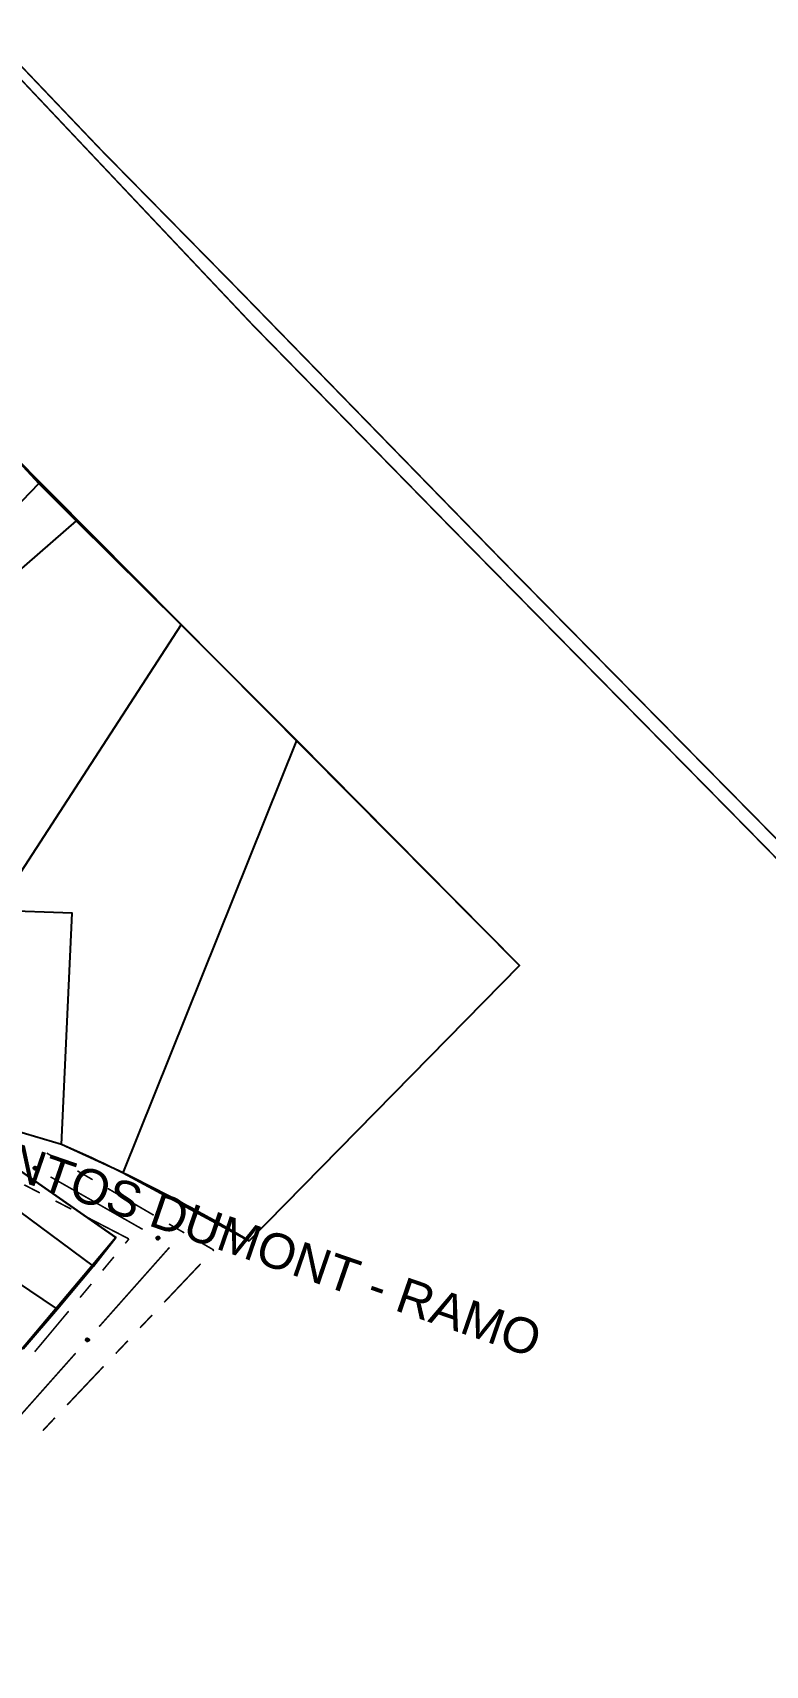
# Model space of a CAD drawing. Extents: x 203640 to 206998, y 4842129 to 4844379.
# Drawn here: x 203806.2 to 203889.2, y 4844011.4 to 4844196.3 of the extents above; entities that cross this region are included whole.
import ezdxf

# ---------------------------------------------------------------- set-up
doc = ezdxf.new("R2010")
doc.units = 0
doc.header["$LTSCALE"] = 1.5
doc.header["$MEASUREMENT"] = 0
doc.linetypes.add('PHANTOMX2', pattern=[5, 2.5, -0.5, 0.5, -0.5, 0.5, -0.5])
doc.linetypes.add('TRACO_05', pattern=[11, 7, -1, 0.5, -1, 0.5, -1])
for name, color, linetype in [('CD-MALHA-LOTES', 40, 'CONTINUOUS'), ('HD-VALAS-DRENOS', 170, 'CONTINUOUS'), ('RU-QUADRAS', 210, 'CONTINUOUS'), ('SV-EIXO-RUA-N-PAV', 6, 'CONTINUOUS'), ('SV-RUA-NAO-PAV-S-GUIA-C-GUIA', 7, 'PHANTOMX2'), ('SV-TXT-RUA-N-PAV-S-GUIA-C-GUIA', 7, 'CONTINUOUS')]:
    doc.layers.add(name, color=color, linetype=linetype)
doc.styles.add('ARIAL', font='ARIAL.TTF')

msp = doc.modelspace()

# ---------------------------------------------------------------- linework, layer by layer
at = {"layer": 'CD-MALHA-LOTES'}
for points in [[(203803.34, 4844149.09), (203806.94, 4844145.21)], [(203800.36, 4844138.44), (203806.94, 4844145.21)], [(203806.94, 4844145.21), (203811.16, 4844140.99)], [(203811.16, 4844140.99), (203804.08, 4844134.84)], [(203811.16, 4844140.99), (203823.04, 4844129.2)], [(203804.89, 4844101.2), (203823.04, 4844129.2)], [(203823.04, 4844129.2), (203836.14, 4844116.13)], [(203816.46, 4844067.16), (203836.14, 4844116.13)], [(203816.46, 4844067.16), (203830.74, 4844059.47), (203861.37, 4844090.65), (203836.14, 4844116.13)], [(203809.48, 4844070.39), (203810.72, 4844096.55), (203802.16, 4844096.86)], [(203809.48, 4844070.39), (203802.34, 4844072.5)], [(203816.46, 4844067.16), (203809.48, 4844070.39)], [(203813.13, 4844056.59), (203802.24, 4844064.64), (203804.88, 4844067.37)], [(203813.13, 4844056.59), (203815.66, 4844059.83), (203804.88, 4844067.37)], [(203809.03, 4844051.74), (203793.23, 4844062.37)], [(203813.13, 4844056.59), (203809.03, 4844051.74)], [(203809.03, 4844051.74), (203805.16, 4844047.19)]]:
    msp.add_lwpolyline(points, dxfattribs=at)
at = {"layer": 'HD-VALAS-DRENOS', "linetype": 'TRACO_05', "const_width": 0.18}
for points in [[(204116.06, 4843875.46), (204066.46, 4843926.03), (204022.09, 4843971.47), (203989.95, 4844004.31), (203961.29, 4844033.37), (203937.95, 4844056.91), (203914.27, 4844080.82), (203889.33, 4844106.13), (203859.72, 4844136.17), (203829.6, 4844167.1), (203813.92, 4844183.05), (203801.41, 4844196.18)], [(203801.18, 4844194.91), (203831.15, 4844163.17), (203853.72, 4844140.1), (203886.96, 4844106.34), (203913.74, 4844079.02), (203937.24, 4844054.87), (203961.36, 4844030.57), (203988.22, 4844003.48), (204023.34, 4843967.89), (204115.09, 4843874.35)]]:
    msp.add_lwpolyline(points, dxfattribs=at)
at = {"layer": 'RU-QUADRAS', "color": 6, "linetype": 'Continuous'}
msp.add_lwpolyline([(203803.34, 4844149.09), (203861.37, 4844090.65), (203830.74, 4844059.47, 0.030297), (203809.48, 4844070.39), (203802.34, 4844072.5)], format="xyb", dxfattribs=at)
msp.add_lwpolyline([(203725.4, 4844055.35, -0.197497), (203731.62, 4844062.18), (203745.72, 4844068.88), (203751.69, 4844062.14), (203752.82, 4844062.47), (203755.32, 4844066.5), (203763.15, 4844063.39), (203766.76, 4844071.8), (203782.41, 4844066.57), (203786.54, 4844070.62), (203799.66, 4844068.65), (203804.88, 4844067.37), (203815.66, 4844059.83), (203788.26, 4844027.36, 0.032282), (203773.4, 4844013.33)], format="xyb", close=True, dxfattribs=at)
at = {"layer": 'SV-EIXO-RUA-N-PAV'}
for points in [[(203806.44, 4844067.86), (203806.49, 4844067.88), (203806.53, 4844067.88), (203806.57, 4844067.87), (203806.6, 4844067.86), (203806.63, 4844067.84), (203806.65, 4844067.81), (203806.67, 4844067.77), (203806.69, 4844067.73), (203806.69, 4844067.68), (203806.68, 4844067.65), (203806.66, 4844067.61), (203806.65, 4844067.59), (203806.62, 4844067.56), (203806.58, 4844067.54), (203806.53, 4844067.53), (203806.49, 4844067.53), (203806.46, 4844067.53), (203806.42, 4844067.55), (203806.39, 4844067.57), (203806.37, 4844067.6), (203806.35, 4844067.63), (203806.34, 4844067.68), (203806.33, 4844067.72), (203806.34, 4844067.76), (203806.36, 4844067.79), (203806.38, 4844067.82), (203806.4, 4844067.84), (203806.44, 4844067.86)], [(203820.35, 4844059.95), (203820.39, 4844059.96), (203820.44, 4844059.96), (203820.47, 4844059.95), (203820.5, 4844059.94), (203820.53, 4844059.92), (203820.56, 4844059.89), (203820.58, 4844059.86), (203820.59, 4844059.81), (203820.59, 4844059.77), (203820.58, 4844059.73), (203820.57, 4844059.7), (203820.55, 4844059.67), (203820.52, 4844059.64), (203820.48, 4844059.62), (203820.44, 4844059.61), (203820.39, 4844059.61), (203820.36, 4844059.62), (203820.33, 4844059.63), (203820.3, 4844059.65), (203820.27, 4844059.68), (203820.25, 4844059.72), (203820.24, 4844059.76), (203820.24, 4844059.81), (203820.25, 4844059.84), (203820.26, 4844059.87), (203820.28, 4844059.9), (203820.31, 4844059.93), (203820.35, 4844059.95)], [(203812.61, 4844048.28), (203812.61, 4844048.24), (203812.61, 4844048.19), (203812.59, 4844048.16), (203812.57, 4844048.13), (203812.54, 4844048.11), (203812.51, 4844048.09), (203812.47, 4844048.08), (203812.42, 4844048.07), (203812.38, 4844048.08), (203812.35, 4844048.1), (203812.32, 4844048.12), (203812.29, 4844048.14), (203812.27, 4844048.18), (203812.26, 4844048.21), (203812.26, 4844048.26), (203812.27, 4844048.31), (203812.28, 4844048.34), (203812.3, 4844048.37), (203812.33, 4844048.39), (203812.36, 4844048.41), (203812.4, 4844048.42), (203812.45, 4844048.43), (203812.49, 4844048.42), (203812.52, 4844048.4), (203812.55, 4844048.38), (203812.58, 4844048.36), (203812.6, 4844048.33), (203812.61, 4844048.28)]]:
    msp.add_lwpolyline(points, close=True, dxfattribs=at)
for points in [[(203806.33, 4844067.72), (203806.65, 4844067.59)], [(203806.34, 4844067.76), (203806.66, 4844067.61)], [(203806.34, 4844067.74), (203806.65, 4844067.6)], [(203806.34, 4844067.7), (203806.63, 4844067.57)], [(203806.34, 4844067.68), (203806.62, 4844067.56)], [(203806.35, 4844067.77), (203806.67, 4844067.63)], [(203806.35, 4844067.66), (203806.6, 4844067.55)], [(203806.35, 4844067.63), (203806.58, 4844067.54)], [(203806.36, 4844067.79), (203806.68, 4844067.65)], [(203806.36, 4844067.61), (203806.55, 4844067.54)], [(203806.37, 4844067.8), (203806.68, 4844067.67)], [(203806.37, 4844067.6), (203806.53, 4844067.53)], [(203806.38, 4844067.82), (203806.69, 4844067.68)], [(203806.39, 4844067.83), (203806.68, 4844067.71)], [(203806.39, 4844067.58), (203806.51, 4844067.53)], [(203806.39, 4844067.57), (203806.49, 4844067.53)], [(203806.4, 4844067.84), (203806.69, 4844067.73)], [(203806.42, 4844067.85), (203806.68, 4844067.75)], [(203806.44, 4844067.86), (203806.67, 4844067.77)], [(203806.47, 4844067.87), (203806.66, 4844067.8)], [(203806.49, 4844067.88), (203806.65, 4844067.81)], [(203806.51, 4844067.88), (203806.63, 4844067.83)], [(203806.53, 4844067.88), (203806.63, 4844067.84)], [(203820.24, 4844059.82), (203820.56, 4844059.68)], [(203820.24, 4844059.81), (203820.55, 4844059.67)], [(203820.24, 4844059.78), (203820.53, 4844059.66)], [(203820.24, 4844059.76), (203820.52, 4844059.64)], [(203820.25, 4844059.84), (203820.57, 4844059.7)], [(203820.25, 4844059.74), (203820.5, 4844059.63)], [(203820.25, 4844059.72), (203820.48, 4844059.62)], [(203820.26, 4844059.87), (203820.58, 4844059.73)], [(203820.26, 4844059.85), (203820.57, 4844059.71)], [(203820.27, 4844059.7), (203820.45, 4844059.62)], [(203820.27, 4844059.68), (203820.44, 4844059.61)], [(203820.28, 4844059.9), (203820.59, 4844059.77)], [(203820.28, 4844059.89), (203820.58, 4844059.75)], [(203820.29, 4844059.66), (203820.41, 4844059.61)], [(203820.3, 4844059.91), (203820.59, 4844059.79)], [(203820.3, 4844059.65), (203820.39, 4844059.61)], [(203820.31, 4844059.93), (203820.59, 4844059.81)], [(203820.33, 4844059.94), (203820.58, 4844059.83)], [(203820.35, 4844059.95), (203820.58, 4844059.86)], [(203820.37, 4844059.95), (203820.56, 4844059.88)], [(203820.39, 4844059.96), (203820.56, 4844059.89)], [(203820.42, 4844059.96), (203820.54, 4844059.91)], [(203820.44, 4844059.96), (203820.53, 4844059.92)], [(203812.4, 4844048.42), (203812.26, 4844048.21)], [(203812.36, 4844048.41), (203812.26, 4844048.26)], [(203812.45, 4844048.43), (203812.27, 4844048.18)], [(203812.42, 4844048.42), (203812.27, 4844048.2)], [(203812.38, 4844048.41), (203812.27, 4844048.25)], [(203812.34, 4844048.4), (203812.27, 4844048.29)], [(203812.33, 4844048.39), (203812.27, 4844048.31)], [(203812.49, 4844048.42), (203812.29, 4844048.14)], [(203812.47, 4844048.42), (203812.29, 4844048.16)], [(203812.5, 4844048.41), (203812.31, 4844048.13)], [(203812.52, 4844048.4), (203812.32, 4844048.12)], [(203812.54, 4844048.39), (203812.33, 4844048.11)], [(203812.55, 4844048.38), (203812.35, 4844048.1)], [(203812.56, 4844048.36), (203812.37, 4844048.09)], [(203812.58, 4844048.36), (203812.38, 4844048.08)], [(203812.58, 4844048.34), (203812.4, 4844048.08)], [(203812.6, 4844048.33), (203812.42, 4844048.07)], [(203812.6, 4844048.31), (203812.45, 4844048.08)], [(203812.61, 4844048.28), (203812.47, 4844048.08)], [(203812.61, 4844048.26), (203812.5, 4844048.09)], [(203812.61, 4844048.24), (203812.51, 4844048.09)], [(203812.61, 4844048.21), (203812.53, 4844048.11)], [(203812.61, 4844048.19), (203812.54, 4844048.11)]]:
    msp.add_lwpolyline(points, dxfattribs=at)
at = {"layer": 'SV-EIXO-RUA-N-PAV', "const_width": 0.18}
for points in [[(203808.25, 4844066.71), (203818.68, 4844060.77)], [(203821.72, 4844058.72), (203813.76, 4844049.75)], [(203811.1, 4844046.75), (203803.14, 4844037.78)]]:
    msp.add_lwpolyline(points, dxfattribs=at)
at = {"layer": 'SV-RUA-NAO-PAV-S-GUIA-C-GUIA', "const_width": 0.18}
for points in [[(203807.83, 4844069.4), (203809.56, 4844068.4)], [(203811.29, 4844067.39), (203813.02, 4844066.39)], [(203807.05, 4844064.89), (203805.27, 4844065.81)], [(203814.75, 4844065.39), (203819.94, 4844062.37)], [(203810.6, 4844063.06), (203808.82, 4844063.98)], [(203817.13, 4844059.68), (203812.38, 4844062.14)], [(203821.67, 4844061.37), (203823.4, 4844060.37)], [(203816.72, 4844059.18), (203817.13, 4844059.68)], [(203825.13, 4844059.36), (203825.99, 4844058.86)], [(203814.15, 4844056.11), (203815.43, 4844057.65)], [(203825.99, 4844058.86), (203826.73, 4844058.43)], [(203826.73, 4844058.43), (203826.63, 4844058.32)], [(203825.26, 4844056.87), (203821.13, 4844052.51)], [(203811.59, 4844053.04), (203812.87, 4844054.58)], [(203806.46, 4844046.9), (203810.31, 4844051.51)], [(203819.76, 4844051.06), (203818.38, 4844049.61)], [(203817.01, 4844048.15), (203815.63, 4844046.7)], [(203814.26, 4844045.25), (203810.14, 4844040.89)], [(203808.76, 4844039.44), (203807.39, 4844037.98)]]:
    msp.add_lwpolyline(points, dxfattribs=at)

# ---------------------------------------------------------------- texts
at = {"layer": 'SV-TXT-RUA-N-PAV-S-GUIA-C-GUIA', "style": 'ARIAL'}
msp.add_text('SANTOS DUMONT - RAMO', height=4, rotation=341, dxfattribs=at).set_placement((203796, 4844069.24))

doc.saveas('drawing.dxf')
